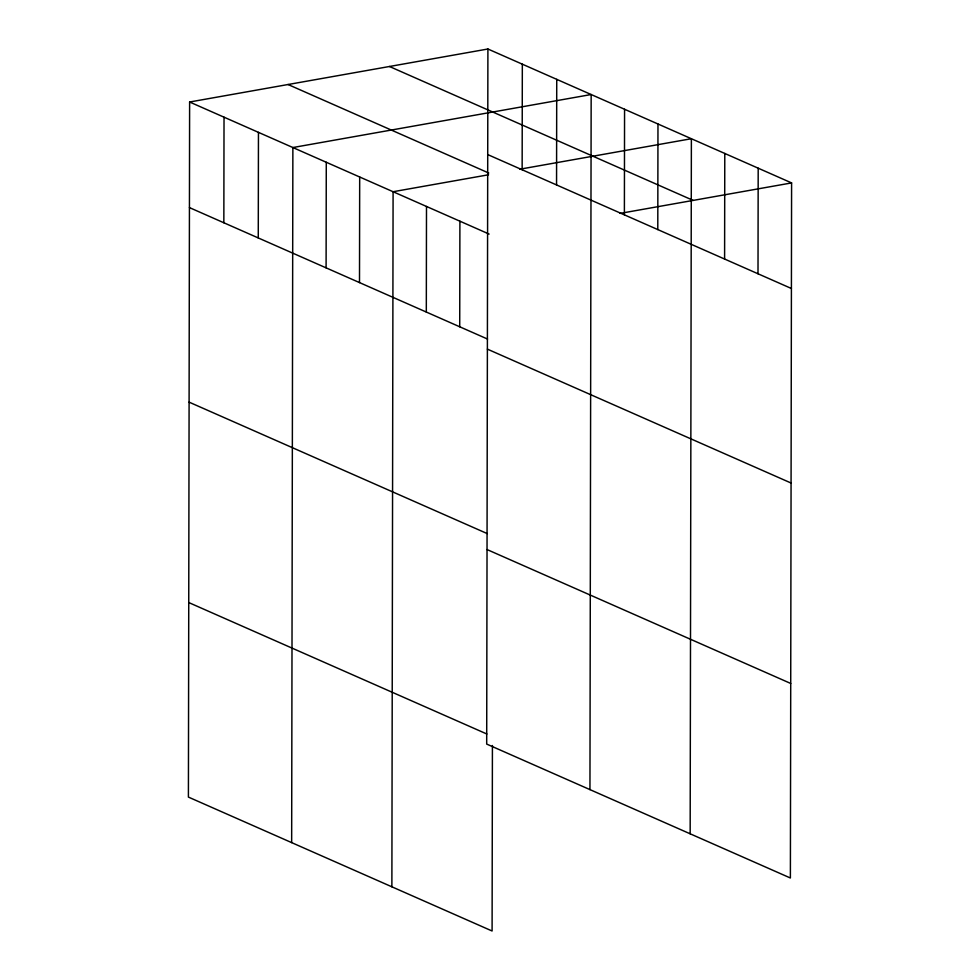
<?xml version="1.0" encoding="UTF-8"?>
<svg xmlns="http://www.w3.org/2000/svg" width="980" height="980" viewBox="0 0 980 980"><rect width="100%" height="100%" fill="white"/><g stroke="black" fill="none" stroke-linecap="round" stroke-linejoin="round"><path stroke-width="1.47" d="M487.905 49L486.693 744.077L790.382 877.994L791.595 182.917L487.905 49L189.618 102.006L188.405 797.083L492.095 931L492.413 745.511M223.844 222.766L224.028 117.184M258.267 237.944L258.451 132.361M291.66 842.616L292.873 147.539L591.161 94.533L589.948 789.611M326.095 267.858L326.279 162.264M359.501 282.583L359.685 177M391.877 886.814L393.09 191.725L488.542 174.771M426.312 312.044L426.496 206.462M459.718 326.781L459.902 221.186M522.144 169.761L522.328 64.178M556.554 184.938L556.738 79.356M624.383 214.853L624.566 109.258M657.788 229.577L657.972 123.995M690.165 833.808L691.378 138.719L519.865 169.197M724.6 259.039L724.784 153.456M758.005 273.775L758.189 168.18M620.083 213.395L791.595 182.917M389.464 66.493L693.166 200.41M487.721 154.583L791.411 288.5M288.046 84.513L488.738 173.007M189.618 102.006L489.13 234.073M189.434 207.589L487.55 339.055M487.379 349.125L791.081 483.03M189.091 402.131L487.219 533.586M487.036 549.547L790.725 683.464M188.736 602.553L486.864 734.008"/></g></svg>
